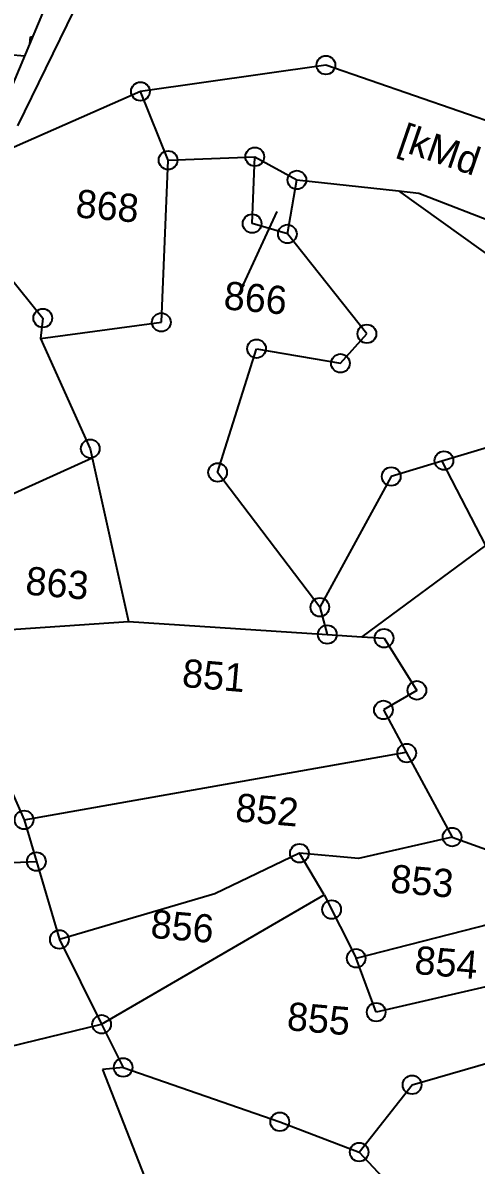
# Model space of a CAD drawing. Header units: metres. Extents: x 302356 to 305648, y 1939949 to 1943623.
# Drawn here: x 302819.6 to 302932.7, y 1942876.8 to 1943161.7 of the extents above; entities that cross this region are included whole.
import ezdxf

# ---------------------------------------------------------------- set-up
doc = ezdxf.new("R2010")
doc.units = ezdxf.units.M
for name, color, linetype in [('POLY_HATCH', 12, 'Continuous'), ('POLY_PARCEL', 6, 'Continuous'), ('TEXT_MAPIN', 7, 'Continuous'), ('TEXT_PARCEL', 7, 'Continuous')]:
    doc.layers.add(name, color=color, linetype=linetype)
doc.styles.add('TEXT_MAP', font='')
doc.styles.get('TEXT_MAP').set_extended_font_data('Kruti Dev 050')
doc.dimstyles.get("Standard").update_dxf_attribs({"dimtxt": 0.18, "dimasz": 0.18, "dimexe": 0.18, "dimexo": 0.0625, "dimgap": 0.09, "dimtad": 0, "dimtih": 1, "dimtoh": 1, "dimdec": 4, "dimzin": 0, "dimdsep": 46, "dimtxsty": 'Standard', "dimcen": 0.09, "dimadec": 0, "dimazin": 0, "dimtfac": 1, "dimtdec": 4, "dimtofl": 0, "dimtmove": 0, "dimatfit": 3, "dimfxl": 1, "dimtolj": 1, "dimtzin": 0, "dimarcsym": 0})

msp = doc.modelspace()

# ---------------------------------------------------------------- linework, layer by layer
for centre in [(302895.18, 1943151.17), (302848.89, 1943144.6), (302855.8, 1943127.45), (302877.43, 1943128.31), (302887.94, 1943122.51), (302876.77, 1943111.63), (302885.56, 1943109.04), (302824.53, 1943088.06), (302854.11, 1943087.01), (302905.4, 1943084.13), (302877.87, 1943080.43), (302898.8, 1943076.78), (302836.38, 1943055.48), (302924.64, 1943052.51), (302868.16, 1943049.56), (302911.47, 1943048.54), (302893.66, 1943015.93), (302895.52, 1943009.13), (302909.68, 1943008.21), (302917.88, 1942995.2), (302909.53, 1942990.3), (302915.34, 1942979.55), (302819.85, 1942962.89), (302926.67, 1942958.6), (302888.57, 1942954.56), (302822.92, 1942952.49), (302896.6, 1942940.52), (302828.67, 1942933.05), (302902.73, 1942928.35), (302907.72, 1942914.92), (302839.22, 1942911.89), (302844.59, 1942901.13), (302916.67, 1942896.8), (302883.67, 1942887.57), (302903.48, 1942880.01)]:
    msp.add_circle(centre, 2.33)
at = {"layer": 'POLY_HATCH'}
msp.add_line((302803.61, 1943114.35), (302826.05, 1943167.75), dxfattribs=at)
at = {"layer": 'POLY_HATCH', "linetype": 'Continuous', "ltscale": 10}
for p, q in [((302821.27, 1943156.37), (302821.44, 1943158.25)), ((302821.44, 1943158.25), (302822.04, 1943158.2)), ((302816.15, 1943153.81), (302820.05, 1943153.47))]:
    msp.add_line(p, q, dxfattribs=at)
at = {"layer": 'POLY_PARCEL'}
for p, q in [((302818.34, 1943135.98), (302849.64, 1943200.43)), ((302895.18, 1943151.17), (302848.89, 1943144.6)), ((302976.28, 1943123.01), (302895.18, 1943151.17)), ((302848.89, 1943144.6), (302815.32, 1943129.75)), ((302855.8, 1943127.45), (302848.89, 1943144.6)), ((302854.11, 1943087.01), (302855.8, 1943127.45)), ((302855.8, 1943127.45), (302877.43, 1943128.31)), ((302876.77, 1943111.63), (302877.43, 1943128.31)), ((302877.43, 1943128.31), (302887.94, 1943122.51)), ((302885.56, 1943109.04), (302887.94, 1943122.51)), ((302887.94, 1943122.51), (302913.26, 1943119.8)), ((302913.26, 1943119.8), (302941.44, 1943099.6)), ((302913.26, 1943119.8), (302918.39, 1943119.25)), ((302918.39, 1943119.25), (302969.41, 1943099.28)), ((302807, 1943109.73), (302824.53, 1943088.06)), ((302885.56, 1943109.04), (302876.77, 1943111.63)), ((302905.4, 1943084.13), (302885.56, 1943109.04)), ((302824.53, 1943088.06), (302823.93, 1943082.93)), ((302823.93, 1943082.93), (302854.11, 1943087.01)), ((302898.8, 1943076.78), (302905.4, 1943084.13)), ((302823.93, 1943082.93), (302836.38, 1943055.48)), ((302868.16, 1943049.56), (302877.87, 1943080.43)), ((302877.87, 1943080.43), (302898.8, 1943076.78)), ((302836.38, 1943055.48), (302836.89, 1943053.16)), ((302940.51, 1943057.29), (302924.08, 1943052.34)), ((302815.73, 1943043.64), (302836.89, 1943053.16)), ((302836.89, 1943053.16), (302845.94, 1943012.36)), ((302924.08, 1943052.34), (302911.47, 1943048.54)), ((302924.08, 1943052.34), (302935.01, 1943031.3)), ((302893.66, 1943015.93), (302868.16, 1943049.56)), ((302911.47, 1943048.54), (302893.66, 1943015.93)), ((302935.01, 1943031.3), (302904.13, 1943008.57)), ((302893.66, 1943015.93), (302895.52, 1943009.13)), ((302801.53, 1943009.35), (302845.94, 1943012.36)), ((302845.94, 1943012.36), (302895.52, 1943009.13)), ((302895.52, 1943009.13), (302904.13, 1943008.57)), ((302904.13, 1943008.57), (302909.68, 1943008.21)), ((302909.68, 1943008.21), (302917.88, 1942995.2)), ((302917.88, 1942995.2), (302909.53, 1942990.3)), ((302806.61, 1942992.89), (302819.85, 1942962.89)), ((302909.53, 1942990.3), (302915.23, 1942979.75)), ((302819.85, 1942962.89), (302915.23, 1942979.75)), ((302915.23, 1942979.75), (302926.67, 1942958.6)), ((302819.85, 1942962.89), (302822.92, 1942952.49)), ((302926.67, 1942958.6), (302903.31, 1942953.25)), ((302926.67, 1942958.6), (302945.96, 1942951.64)), ((302751.39, 1942949.47), (302822.92, 1942952.49)), ((302822.92, 1942952.49), (302828.67, 1942933.05)), ((302888.57, 1942954.56), (302867.5, 1942944.42)), ((302894.77, 1942944.16), (302888.57, 1942954.56)), ((302903.31, 1942953.25), (302888.57, 1942954.56)), ((302867.5, 1942944.42), (302828.67, 1942933.05)), ((302839.22, 1942911.89), (302894.77, 1942944.16)), ((302894.77, 1942944.16), (302902.73, 1942928.35)), ((302902.73, 1942928.35), (302951.24, 1942940.89)), ((302828.67, 1942933.05), (302839.22, 1942911.89)), ((302907.72, 1942914.92), (302902.73, 1942928.35)), ((302944.03, 1942923.35), (302907.72, 1942914.92)), ((302765.81, 1942894.12), (302839.22, 1942911.89)), ((302839.22, 1942911.89), (302844.59, 1942901.13)), ((302916.67, 1942896.8), (302948.03, 1942905.85)), ((302844.59, 1942901.13), (302839.45, 1942900.6)), ((302844.59, 1942901.13), (302883.67, 1942887.57)), ((302839.45, 1942900.6), (302867.45, 1942828.86)), ((302903.48, 1942880.01), (302916.67, 1942896.8)), ((302883.67, 1942887.57), (302903.48, 1942880.01)), ((302903.48, 1942880.01), (302939.93, 1942841.1))]:
    msp.add_line(p, q, dxfattribs=at)

# ---------------------------------------------------------------- texts
at = {"layer": 'TEXT_MAPIN'}
msp.add_text('[kMd', height=7.026, rotation=341.0061, dxfattribs=at).set_placement((302912.83, 1943130.12))
at = {"layer": 'TEXT_PARCEL', "style": 'TEXT_MAP'}
for s, p in [('868', (302832.55, 1943113.22)), ('866', (302869.5, 1943090.27)), ('863', (302820.02, 1943019.13)), ('851', (302859.1, 1942996.09)), ('852', (302872.39, 1942962.56)), ('853', (302911.07, 1942944.8)), ('856', (302851.25, 1942933.5)), ('854', (302917.11, 1942924.49)), ('855', (302885.27, 1942910.47))]:
    msp.add_text(s, height=7.026, rotation=355.0239, dxfattribs=at).set_placement(p)

# ---------------------------------------------------------------- leaders
msp.add_leader([(302873.61, 1943094.25), (302883.05, 1943114.62)], dimstyle='Standard', override={"dimtxt": 2.5, "dimasz": 2.5, "dimexe": 1.25, "dimexo": 0.625, "dimgap": 0.625, "dimtad": 1, "dimtih": 0, "dimtoh": 0, "dimzin": 8, "dimcen": 2.5, "dimtofl": 1})

doc.saveas('drawing.dxf')
